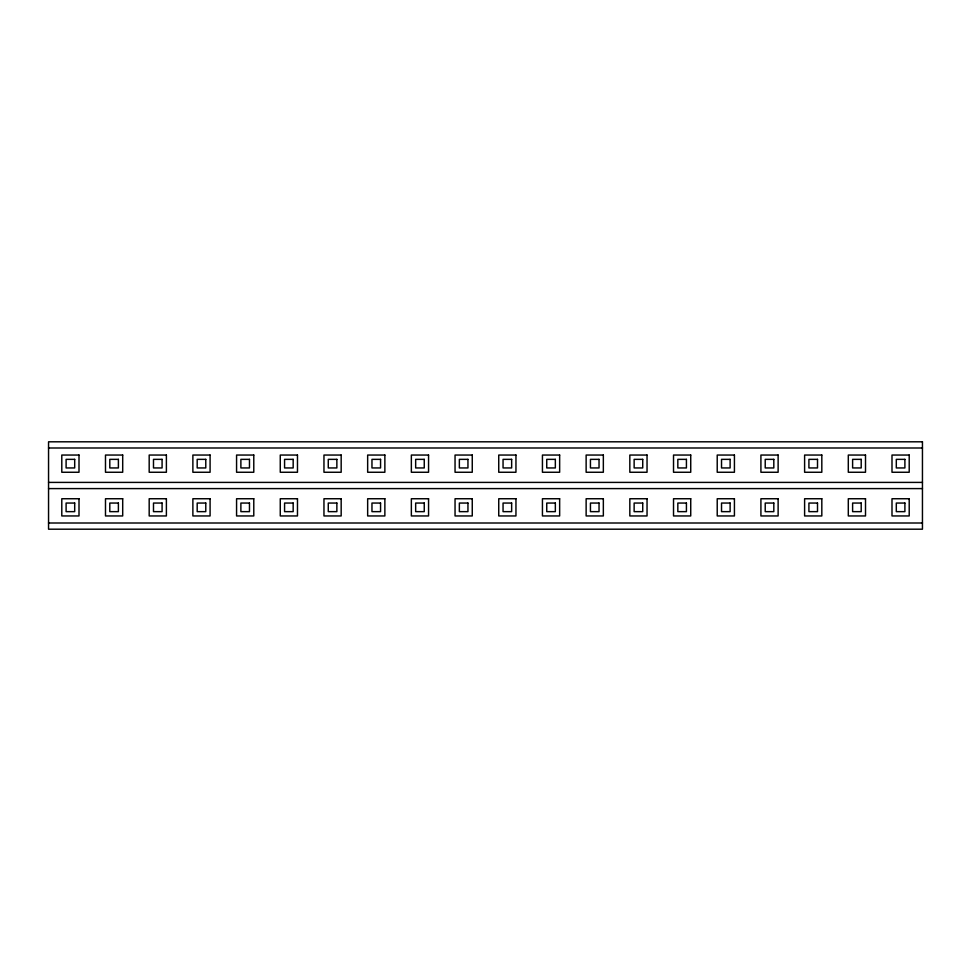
<?xml version="1.0" encoding="UTF-8"?>
<svg xmlns="http://www.w3.org/2000/svg" width="971" height="971" viewBox="0 0 971 971"><rect width="100%" height="100%" fill="white"/><g stroke="black" fill="none" stroke-linecap="round" stroke-linejoin="round"><path stroke-width="1.46" d="M48.55 447.995L922.45 447.995M48.55 482.405L922.45 482.405M48.55 488.595L922.45 488.595M48.55 523.005L922.45 523.005M922.45 441.805L48.55 441.805L48.55 529.195L922.45 529.195L922.45 441.805M79.003 455.047L61.792 455.047L61.792 472.258L79.003 472.258L79.003 455.047M122.698 455.047L105.487 455.047L105.487 472.258L122.698 472.258L122.698 455.047M166.393 455.047L149.182 455.047L149.182 472.258L166.393 472.258L166.393 455.047M210.088 455.047L192.877 455.047L192.877 472.258L210.088 472.258L210.088 455.047M253.783 455.047L236.572 455.047L236.572 472.258L253.783 472.258L253.783 455.047M297.478 455.047L280.267 455.047L280.267 472.258L297.478 472.258L297.478 455.047M341.173 455.047L323.962 455.047L323.962 472.258L341.173 472.258L341.173 455.047M384.868 455.047L367.657 455.047L367.657 472.258L384.868 472.258L384.868 455.047M428.563 455.047L411.352 455.047L411.352 472.258L428.563 472.258L428.563 455.047M472.258 455.047L455.047 455.047L455.047 472.258L472.258 472.258L472.258 455.047M515.953 455.047L498.742 455.047L498.742 472.258L515.953 472.258L515.953 455.047M559.648 455.047L542.437 455.047L542.437 472.258L559.648 472.258L559.648 455.047M603.343 455.047L586.132 455.047L586.132 472.258L603.343 472.258L603.343 455.047M647.038 455.047L629.827 455.047L629.827 472.258L647.038 472.258L647.038 455.047M690.733 455.047L673.522 455.047L673.522 472.258L690.733 472.258L690.733 455.047M734.428 455.047L717.217 455.047L717.217 472.258L734.428 472.258L734.428 455.047M778.123 455.047L760.912 455.047L760.912 472.258L778.123 472.258L778.123 455.047M821.818 455.047L804.607 455.047L804.607 472.258L821.818 472.258L821.818 455.047M865.513 455.047L848.302 455.047L848.302 472.258L865.513 472.258L865.513 455.047M909.208 455.047L891.997 455.047L891.997 472.258L909.208 472.258L909.208 455.047M74.694 459.356L66.101 459.356L66.101 467.949L74.694 467.949L74.694 459.356M118.389 459.356L109.796 459.356L109.796 467.949L118.389 467.949L118.389 459.356M162.084 459.356L153.491 459.356L153.491 467.949L162.084 467.949L162.084 459.356M205.779 459.356L197.186 459.356L197.186 467.949L205.779 467.949L205.779 459.356M249.474 459.356L240.881 459.356L240.881 467.949L249.474 467.949L249.474 459.356M293.169 459.356L284.576 459.356L284.576 467.949L293.169 467.949L293.169 459.356M336.864 459.356L328.271 459.356L328.271 467.949L336.864 467.949L336.864 459.356M380.559 459.356L371.966 459.356L371.966 467.949L380.559 467.949L380.559 459.356M424.254 459.356L415.661 459.356L415.661 467.949L424.254 467.949L424.254 459.356M467.949 459.356L459.356 459.356L459.356 467.949L467.949 467.949L467.949 459.356M511.644 459.356L503.051 459.356L503.051 467.949L511.644 467.949L511.644 459.356M555.339 459.356L546.746 459.356L546.746 467.949L555.339 467.949L555.339 459.356M599.034 459.356L590.441 459.356L590.441 467.949L599.034 467.949L599.034 459.356M642.729 459.356L634.136 459.356L634.136 467.949L642.729 467.949L642.729 459.356M686.424 459.356L677.831 459.356L677.831 467.949L686.424 467.949L686.424 459.356M730.119 459.356L721.526 459.356L721.526 467.949L730.119 467.949L730.119 459.356M773.814 459.356L765.221 459.356L765.221 467.949L773.814 467.949L773.814 459.356M817.509 459.356L808.916 459.356L808.916 467.949L817.509 467.949L817.509 459.356M861.204 459.356L852.611 459.356L852.611 467.949L861.204 467.949L861.204 459.356M904.899 459.356L896.306 459.356L896.306 467.949L904.899 467.949L904.899 459.356M79.003 498.742L61.792 498.742L61.792 515.953L79.003 515.953L79.003 498.742M122.698 498.742L105.487 498.742L105.487 515.953L122.698 515.953L122.698 498.742M166.393 498.742L149.182 498.742L149.182 515.953L166.393 515.953L166.393 498.742M210.088 498.742L192.877 498.742L192.877 515.953L210.088 515.953L210.088 498.742M253.783 498.742L236.572 498.742L236.572 515.953L253.783 515.953L253.783 498.742M297.478 498.742L280.267 498.742L280.267 515.953L297.478 515.953L297.478 498.742M341.173 498.742L323.962 498.742L323.962 515.953L341.173 515.953L341.173 498.742M384.868 498.742L367.657 498.742L367.657 515.953L384.868 515.953L384.868 498.742M428.563 498.742L411.352 498.742L411.352 515.953L428.563 515.953L428.563 498.742M472.258 498.742L455.047 498.742L455.047 515.953L472.258 515.953L472.258 498.742M515.953 498.742L498.742 498.742L498.742 515.953L515.953 515.953L515.953 498.742M559.648 498.742L542.437 498.742L542.437 515.953L559.648 515.953L559.648 498.742M603.343 498.742L586.132 498.742L586.132 515.953L603.343 515.953L603.343 498.742M647.038 498.742L629.827 498.742L629.827 515.953L647.038 515.953L647.038 498.742M690.733 498.742L673.522 498.742L673.522 515.953L690.733 515.953L690.733 498.742M734.428 498.742L717.217 498.742L717.217 515.953L734.428 515.953L734.428 498.742M778.123 498.742L760.912 498.742L760.912 515.953L778.123 515.953L778.123 498.742M821.818 498.742L804.607 498.742L804.607 515.953L821.818 515.953L821.818 498.742M865.513 498.742L848.302 498.742L848.302 515.953L865.513 515.953L865.513 498.742M909.208 498.742L891.997 498.742L891.997 515.953L909.208 515.953L909.208 498.742M74.694 503.051L66.101 503.051L66.101 511.644L74.694 511.644L74.694 503.051M118.389 503.051L109.796 503.051L109.796 511.644L118.389 511.644L118.389 503.051M162.084 503.051L153.491 503.051L153.491 511.644L162.084 511.644L162.084 503.051M205.779 503.051L197.186 503.051L197.186 511.644L205.779 511.644L205.779 503.051M249.474 503.051L240.881 503.051L240.881 511.644L249.474 511.644L249.474 503.051M293.169 503.051L284.576 503.051L284.576 511.644L293.169 511.644L293.169 503.051M336.864 503.051L328.271 503.051L328.271 511.644L336.864 511.644L336.864 503.051M380.559 503.051L371.966 503.051L371.966 511.644L380.559 511.644L380.559 503.051M424.254 503.051L415.661 503.051L415.661 511.644L424.254 511.644L424.254 503.051M467.949 503.051L459.356 503.051L459.356 511.644L467.949 511.644L467.949 503.051M511.644 503.051L503.051 503.051L503.051 511.644L511.644 511.644L511.644 503.051M555.339 503.051L546.746 503.051L546.746 511.644L555.339 511.644L555.339 503.051M599.034 503.051L590.441 503.051L590.441 511.644L599.034 511.644L599.034 503.051M642.729 503.051L634.136 503.051L634.136 511.644L642.729 511.644L642.729 503.051M686.424 503.051L677.831 503.051L677.831 511.644L686.424 511.644L686.424 503.051M730.119 503.051L721.526 503.051L721.526 511.644L730.119 511.644L730.119 503.051M773.814 503.051L765.221 503.051L765.221 511.644L773.814 511.644L773.814 503.051M817.509 503.051L808.916 503.051L808.916 511.644L817.509 511.644L817.509 503.051M861.204 503.051L852.611 503.051L852.611 511.644L861.204 511.644L861.204 503.051M904.899 503.051L896.306 503.051L896.306 511.644L904.899 511.644L904.899 503.051"/></g></svg>
